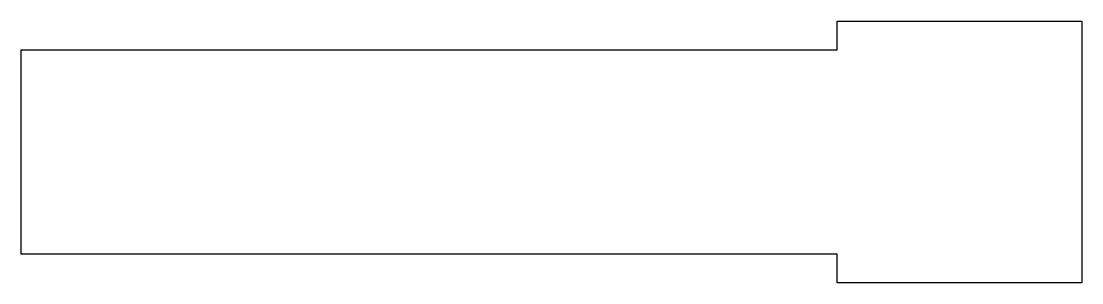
# Model space of a CAD drawing. Header units: millimetres. Extents: x 0 to 130, y -16 to 16.
import ezdxf

# ---------------------------------------------------------------- set-up
doc = ezdxf.new("R2010")
doc.units = ezdxf.units.MM

msp = doc.modelspace()

# ---------------------------------------------------------------- linework, layer by layer
for p, q in [((100, 12.5), (100, 16)), ((100, 16), (130, 16)), ((130, 16), (130, 0)), ((0, 0), (0, 12.5)), ((0, 12.5), (25, 12.5)), ((25, 12.5), (100, 12.5)), ((0, -12.5), (0, 0)), ((130, 0), (130, -16)), ((25, -12.5), (0, -12.5)), ((100, -12.5), (25, -12.5)), ((100, -16), (100, -12.5)), ((130, -16), (100, -16))]:
    msp.add_line(p, q)

doc.saveas('drawing.dxf')
